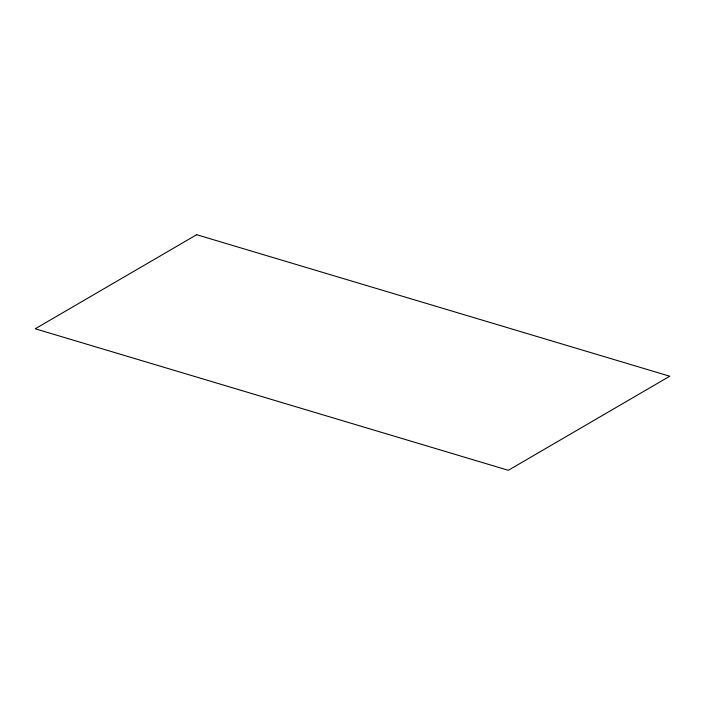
<?xml version="1.0" encoding="UTF-8"?>
<svg xmlns="http://www.w3.org/2000/svg" width="705" height="705" viewBox="0 0 705 705"><rect width="100%" height="100%" fill="white"/><g stroke="black" fill="none" stroke-linecap="round" stroke-linejoin="round"><path stroke-width="1.06" d="M196.686 234.703L35.25 328.777L508.314 470.297L669.75 376.223L196.686 234.703"/></g></svg>
